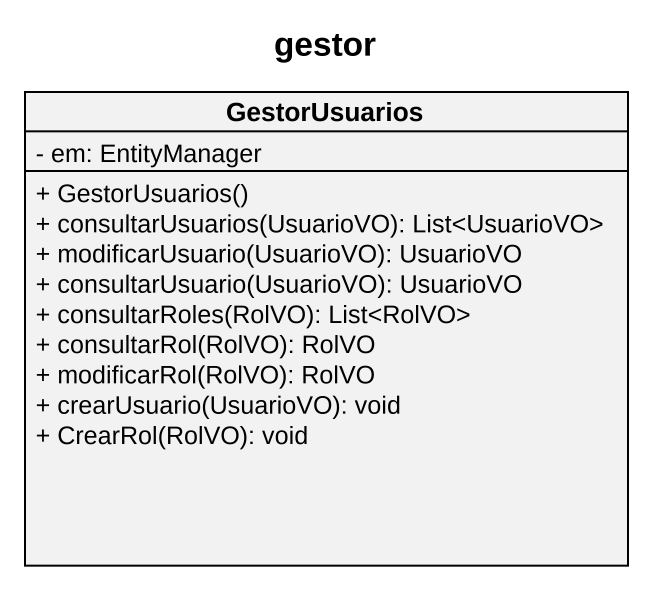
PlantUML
@startuml
title gestor
hide circle
hide empty members
skinparam classAttributeIconSize 0
class GestorUsuarios {
  - em: EntityManager
  + GestorUsuarios()
  + consultarUsuarios(UsuarioVO): List<UsuarioVO>
  + modificarUsuario(UsuarioVO): UsuarioVO
  + consultarUsuario(UsuarioVO): UsuarioVO
  + consultarRoles(RolVO): List<RolVO>
  + consultarRol(RolVO): RolVO
  + modificarRol(RolVO): RolVO
  + crearUsuario(UsuarioVO): void
  + CrearRol(RolVO): void
}
@enduml
